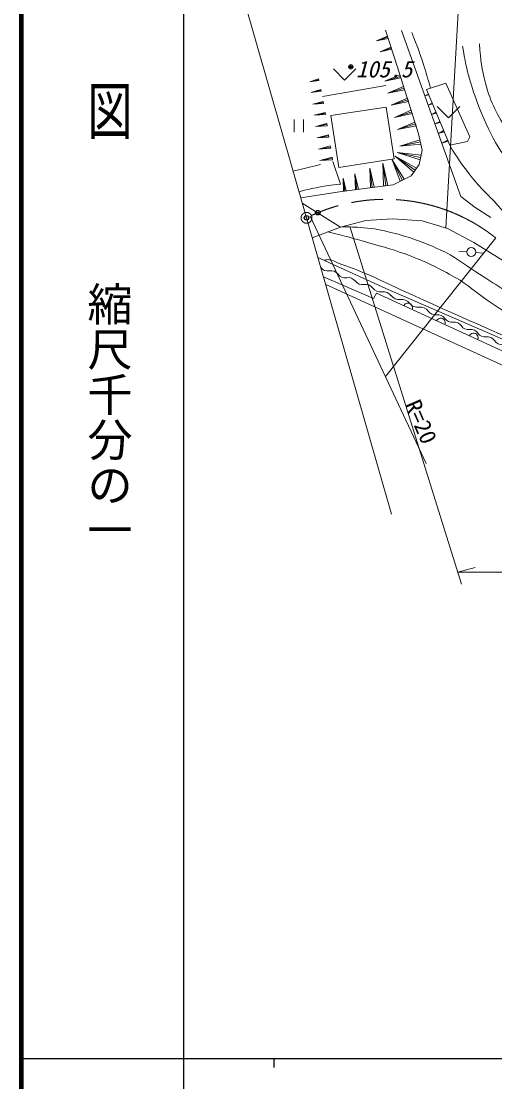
# Model space of a CAD drawing. Units: millimetres, scale not verified. Extents: x 40000 to 680000, y 20000 to 380000.
# Drawn here: x 40000 to 92475, y 202409 to 319808 of the extents above; entities that cross this region are included whole.
import ezdxf
from ezdxf.enums import TextEntityAlignment as Align

# ---------------------------------------------------------------- set-up
doc = ezdxf.new("R2010")
doc.units = ezdxf.units.MM
doc.header["$LTSCALE"] = 1000
doc.header["$PDMODE"] = 32
doc.header["$PDSIZE"] = 500
doc.linetypes.add('CHAIN', pattern=[18.5, 12, -1.5, 3.5, -1.5])
for name, color, linetype, lineweight in [('M-BGD', 7, 'Continuous', 13), ('M-BMK', 2, 'CHAIN', 13), ('M-STR-HTXT', 7, 'Continuous', 13), ('M-STR-STR1', 1, 'Continuous', 13), ('M-TTL', 2, 'Continuous', 140), ('M-TTL-BAND', 7, 'Continuous', 25)]:
    doc.layers.add(name, color=color, linetype=linetype, lineweight=lineweight)
doc.layers.add('M-OTRS', color=6, linetype='Continuous')
doc.styles.add('@ＭＳ ゴシック', font='')
doc.styles.add('ＭＳ ゴシック', font='')
doc.styles.get('@ＭＳ ゴシック').set_extended_font_data('@MS Gothic')
doc.styles.get('ＭＳ ゴシック').set_extended_font_data('MS Gothic')

msp = doc.modelspace()

# ---------------------------------------------------------------- linework, layer by layer
at = {"layer": 'M-BGD'}
for p, q in [((80574, 318150), (79370, 317619)), ((80615, 318025), (79370, 317619)), ((80655, 317901), (79370, 317619)), ((80574, 318150), (80655, 317901)), ((80965, 316950), (79756, 316417)), ((81006, 316825), (79756, 316417)), ((81047, 316700), (79756, 316417)), ((80965, 316950), (81047, 316700)), ((74586, 314549), (75836, 313299)), ((77086, 314549), (75836, 313299)), ((81960, 313877), (80293, 313158)), ((82015, 313704), (80293, 313158)), ((82069, 313532), (80293, 313158)), ((81960, 313877), (82069, 313532)), ((72940, 313427), (71978, 313106)), ((72962, 313329), (71978, 313106)), ((72984, 313231), (71978, 313106)), ((72940, 313427), (72984, 313231)), ((73383, 311473), (80395, 312706)), ((82370, 312587), (80628, 311836)), ((82427, 312407), (80628, 311836)), ((82370, 312587), (82484, 312227)), ((73203, 312267), (72132, 311909)), ((73228, 312157), (72132, 311909)), ((73252, 312048), (72132, 311909)), ((73203, 312267), (73252, 312048)), ((82484, 312227), (80628, 311836)), ((82785, 311280), (80986, 310504)), ((82785, 311280), (82903, 310908)), ((85112, 311746), (84730, 311540)), ((85129, 311706), (84730, 311540)), ((85145, 311666), (84730, 311540)), ((85112, 311746), (85145, 311666)), ((73468, 310934), (72297, 310627)), ((73487, 310815), (72297, 310627)), ((73506, 310696), (72297, 310627)), ((73468, 310934), (73506, 310696)), ((82844, 311094), (80986, 310504)), ((82903, 310908), (80986, 310504)), ((83203, 309961), (81346, 309160)), ((83203, 309961), (83325, 309578)), ((85529, 310749), (85095, 310515)), ((85548, 310704), (85095, 310515)), ((85567, 310659), (85095, 310515)), ((85529, 310749), (85567, 310659)), ((86105, 310359), (87355, 309109)), ((88605, 310359), (87355, 309109)), ((70237, 308918), (70237, 307518)), ((71287, 308918), (71287, 307518)), ((73662, 309712), (72456, 309396)), ((73681, 309590), (72456, 309396)), ((73701, 309467), (72456, 309396)), ((73662, 309712), (73701, 309467)), ((83264, 309770), (81346, 309160)), ((83325, 309578), (81346, 309160)), ((85950, 309741), (85464, 309479)), ((85971, 309691), (85464, 309479)), ((85992, 309640), (85464, 309479)), ((85950, 309741), (85992, 309640)), ((73857, 308483), (72616, 308157)), ((73877, 308357), (72616, 308157)), ((73897, 308231), (72616, 308157)), ((73857, 308483), (73897, 308231)), ((83626, 308631), (81710, 307804)), ((83689, 308433), (81710, 307804)), ((83751, 308235), (81710, 307804)), ((83626, 308631), (83751, 308235)), ((86376, 308723), (85836, 308431)), ((86399, 308667), (85836, 308431)), ((86423, 308610), (85836, 308431)), ((86806, 307693), (86213, 307373)), ((86832, 307631), (86213, 307373)), ((86376, 308723), (86423, 308610)), ((86806, 307693), (86858, 307570)), ((74052, 307247), (72776, 306912)), ((74073, 307117), (72776, 306912)), ((74094, 306987), (72776, 306912)), ((74052, 307247), (74094, 306987)), ((84177, 306668), (81966, 305963)), ((84225, 306442), (81966, 305963)), ((84177, 306668), (84273, 306216)), ((86858, 307570), (86213, 307373)), ((87241, 306653), (86594, 306303)), ((87269, 306585), (86594, 306303)), ((87297, 306518), (86594, 306303)), ((87241, 306653), (87297, 306518)), ((74249, 306003), (72937, 305659)), ((74271, 305870), (72937, 305659)), ((74292, 305737), (72937, 305659)), ((74249, 306003), (74292, 305737)), ((84252, 304730), (81643, 305270)), ((84306, 304991), (81643, 305270)), ((84198, 304470), (81643, 305270)), ((84273, 306216), (81966, 305963)), ((74448, 304753), (73100, 304399)), ((74469, 304616), (73100, 304399)), ((74491, 304479), (73100, 304399)), ((74448, 304753), (74491, 304479)), ((74521, 304291), (75361, 301774)), ((80391, 301605), (80068, 304086)), ((80640, 301637), (80068, 304086)), ((80143, 301572), (80068, 304086)), ((82209, 302195), (81101, 304476)), ((82437, 302306), (81101, 304476)), ((81981, 302084), (81101, 304476)), ((83645, 303304), (81450, 304854)), ((83800, 303524), (81450, 304854)), ((83490, 303085), (81450, 304854)), ((84306, 304991), (84198, 304470)), ((70129, 303206), (73157, 303950)), ((77206, 301184), (76969, 302916)), ((77379, 301208), (76969, 302916)), ((77032, 301160), (76969, 302916)), ((78904, 301410), (78626, 303542)), ((79117, 301438), (78626, 303542)), ((78690, 301383), (78626, 303542)), ((83800, 303524), (83490, 303085)), ((75868, 301001), (75674, 302427)), ((76011, 301021), (75674, 302427)), ((75726, 300982), (75674, 302427)), ((82437, 302306), (81981, 302084)), ((70975, 300262), (74995, 300882)), ((76011, 301021), (75726, 300982)), ((77379, 301208), (77032, 301160)), ((79117, 301438), (78690, 301383)), ((80640, 301637), (80143, 301572)), ((88503, 294358), (89365, 294289)), ((90362, 294209), (91225, 294140))]:
    msp.add_line(p, q, dxfattribs=at)
for points in [[(74995, 300882), (78041, 301298), (81215, 301712), (83203, 302678), (84087, 303930), (84418, 305531), (84031, 307353), (81655, 314838), (80357, 318813)], [(82152, 318786), (88695, 300399), (90310, 299198), (92031, 298078)], [(75379, 297024), (78198, 297737), (81142, 297939), (84437, 297718), (87234, 296853), (90161, 295307), (93860, 293025), (101995, 287264), (106329, 284862), (109355, 283534), (112848, 282471), (116358, 281652), (119425, 281296), (122309, 281161), (127131, 281376), (132680, 282231), (143088, 284274), (146805, 284971), (149812, 285437), (154364, 285682), (157861, 285780), (162364, 285633), (167014, 285204), (195350, 280811)], [(72871, 293663), (80394, 290209), (99719, 281844), (111452, 276626)], [(73491, 291505), (79018, 289098), (79349, 289705), (111802, 274832)], [(73735, 290657), (106013, 275931), (113260, 272370), (120093, 268643), (127133, 264585)]]:
    msp.add_lwpolyline(points, dxfattribs=at)
for points in [[(84904, 312243), (87058, 312961), (89690, 307016), (89432, 306483), (87481, 306078)], [(75182, 303617), (81311, 304556), (80431, 310303), (74302, 309364)]]:
    msp.add_lwpolyline(points, close=True, dxfattribs=at)
for centre, radius in [((76529, 314760), 150), ((76529, 314760), 120), ((76529, 314760), 90), ((76529, 314760), 60), ((76529, 314760), 30), ((76529, 314760), 20), ((89864, 294249), 500)]:
    msp.add_circle(centre, radius, dxfattribs=at)
for centre, radius, start, end in [((73967, 293120), 960, 215.95079, 280.86167), ((74329, 291234), 960, 35.95079, 100.86167), ((75883, 292361), 960, 215.95079, 280.86167), ((76245, 290475), 960, 35.95079, 100.86167), ((77800, 291603), 960, 215.95079, 280.86167), ((78162, 289716), 960, 35.95079, 100.86167), ((79820, 290950), 1106, 217.28349, 277.64691), ((80115, 288757), 1106, 37.28349, 97.64691), ((81875, 290098), 1106, 217.28349, 277.64691), ((82170, 287904), 1106, 37.28349, 97.64691), ((82848, 288101), 500, 335.37727, 155.37727), ((83930, 289245), 1106, 217.28349, 277.64691), ((84225, 287052), 1106, 37.28349, 97.64691), ((85875, 288216), 915, 212.70688, 279.24121), ((86169, 286410), 915, 32.70688, 99.24121), ((86485, 286435), 500, 335.37727, 155.37727), ((87710, 287399), 915, 212.70688, 279.24121), ((88004, 285592), 915, 32.70688, 99.24121), ((89544, 286581), 915, 212.70688, 279.24121), ((89838, 284774), 915, 32.70688, 99.24121), ((90121, 284768), 500, 335.37727, 155.37727), ((91379, 285763), 915, 212.70688, 279.24121), ((91673, 283956), 915, 32.70688, 99.24121), ((93213, 284946), 915, 212.70688, 279.24121)]:
    msp.add_arc(centre, radius, start, end, dxfattribs=at)
for points, knots in [([(83286, 318540), (83933, 316867), (84122, 316411), (84570, 315016), (84897, 313998), (85000, 313653), (85347, 312391)], [0, 0, 0, 0, 1, 1, 1, 2, 2, 2, 2]), ([(88889, 317035), (89461, 313930), (89756, 312820), (90752, 310264), (92120, 306755), (93327, 304909), (95722, 302002), (97732, 299563), (99211, 298485), (101747, 296598), (103530, 295272), (104637, 294673), (106592, 293617), (109093, 292265), (110480, 291456), (113114, 290387), (114835, 289688), (115455, 289455), (117587, 288772)], [0, 0, 0, 0, 1, 1, 1, 2, 2, 2, 3, 3, 3, 4, 4, 4, 5, 5, 5, 6, 6, 6, 6]), ([(90780, 317294), (90906, 315322), (91008, 314607), (91443, 312945), (92036, 310676), (92753, 309509), (93927, 307479), (95193, 305292), (95947, 304044), (97696, 302220), (98958, 300903), (99776, 300263), (101257, 299197), (103691, 297445), (105113, 296524), (107759, 295111), (110235, 293788), (111641, 293050), (114274, 292074), (116847, 291120), (118344, 290694), (121038, 290169), (123938, 289604), (125594, 289344), (128547, 289258), (130997, 289187), (132371, 289391), (134814, 289590), (137505, 289808), (139016, 289923), (141688, 290307), (144035, 290645), (145299, 291147), (147651, 291439), (149303, 291644), (150254, 291943), (151903, 291715), (153541, 291489), (154369, 290943), (155989, 290611), (157036, 290396), (157631, 290306), (158694, 290197), (160231, 290039), (161099, 289878), (162642, 289948), (164244, 290021), (165071, 290666), (166673, 290721), (168449, 290783), (169460, 290637), (171200, 290280), (173358, 289837), (174497, 289302), (176639, 288789), (181674, 287582), (184506, 286933), (189601, 286007), (191568, 285650), (192669, 285433), (194653, 285179), (197331, 284836), (198836, 284673), (201527, 284461), (204326, 284241), (205901, 284226), (208705, 284103), (211206, 283992), (212607, 283891), (215110, 283854), (217946, 283812), (219548, 283636), (222371, 283909), (225265, 284190), (226843, 284665), (229714, 285124), (231115, 285348), (231886, 285609), (233303, 285676), (234932, 285753), (235836, 285420), (237444, 285152), (238763, 284932), (239471, 284654), (240785, 284406), (242727, 284040), (243814, 283795), (245782, 283606), (247575, 283433), (248591, 283531), (250392, 283495), (251244, 283478), (251729, 283584), (252573, 283468), (252837, 283431), (252984, 283390), (253236, 283302), (253602, 283173), (253733, 283069), (254106, 282821)], [0, 0, 0, 0, 1, 1, 1, 2, 2, 2, 3, 3, 3, 4, 4, 4, 5, 5, 5, 6, 6, 6, 7, 7, 7, 8, 8, 8, 9, 9, 9, 10, 10, 10, 11, 11, 11, 12, 12, 12, 13, 13, 13, 14, 14, 14, 15, 15, 15, 16, 16, 16, 17, 17, 17, 18, 18, 18, 19, 19, 19, 20, 20, 20, 21, 21, 21, 22, 22, 22, 23, 23, 23, 24, 24, 24, 25, 25, 25, 26, 26, 26, 27, 27, 27, 28, 28, 28, 29, 29, 29, 30, 30, 30, 31, 31, 31, 32, 32, 32, 33, 33, 33, 33]), ([(87481, 306078), (88419, 304549), (88724, 304086), (89640, 302896), (90772, 301426), (91585, 300753), (92843, 299390), (93813, 298338), (94340, 297732), (95347, 296715), (95535, 296526), (95704, 296475), (95846, 296249), (95961, 296066), (96003, 295948), (96067, 295742), (96135, 295521), (96143, 295427), (96169, 295160)], [0, 0, 0, 0, 1, 1, 1, 2, 2, 2, 3, 3, 3, 4, 4, 4, 5, 5, 5, 6, 6, 6, 6]), ([(70786, 300920), (71813, 301197), (72110, 301274), (72972, 301439), (73897, 301616), (74225, 301650), (75361, 301774)], [0, 0, 0, 0, 1, 1, 1, 2, 2, 2, 2]), ([(75379, 297024), (76563, 297044), (76929, 297036), (77917, 296951), (79174, 296842), (79880, 296720), (81101, 296399), (83241, 295836), (84417, 295401), (86438, 294503), (88085, 293772), (88833, 293032), (90359, 292073), (92793, 290544), (93557, 290033), (96543, 288080)], [0, 0, 0, 0, 1, 1, 1, 2, 2, 2, 3, 3, 3, 4, 4, 4, 5, 5, 5, 5]), ([(73988, 296487), (76101, 295954), (76666, 295807), (78367, 295315), (80265, 294767), (81351, 294515), (83190, 293794), (85165, 293019), (86245, 292497), (88091, 291450), (89608, 290590), (90284, 289839), (91736, 288874), (94280, 287182), (95641, 286119), (98325, 284659), (99669, 283928), (100423, 283508), (101840, 282929), (103960, 282063), (105174, 281636), (107361, 280960), (109311, 280357), (110429, 280109), (112404, 279598), (114175, 279139), (115139, 278727), (116950, 278475), (118824, 278214), (119900, 278366), (121791, 278346), (124170, 278321), (125507, 278270), (127883, 278401), (130934, 278569), (132632, 278813), (135673, 279119), (137141, 279267), (137953, 279485), (139427, 279533), (140365, 279564), (140891, 279488), (141829, 279478), (142810, 279467), (143373, 279637), (144341, 279478), (145558, 279278), (146195, 278966), (147378, 278622), (149668, 277957), (150957, 277601), (153231, 276883), (156112, 275973), (157777, 275595), (160575, 274453), (162923, 273495), (164155, 272764), (166400, 271582), (168287, 270588), (169327, 269997), (171176, 268932), (172789, 268002), (173668, 267438), (175262, 266475), (177705, 264998), (178470, 264525), (181501, 262665)], [0, 0, 0, 0, 1, 1, 1, 2, 2, 2, 3, 3, 3, 4, 4, 4, 5, 5, 5, 6, 6, 6, 7, 7, 7, 8, 8, 8, 9, 9, 9, 10, 10, 10, 11, 11, 11, 12, 12, 12, 13, 13, 13, 14, 14, 14, 15, 15, 15, 16, 16, 16, 17, 17, 17, 18, 18, 18, 19, 19, 19, 20, 20, 20, 21, 21, 21, 22, 22, 22, 22]), ([(73545, 293353), (73801, 293415), (73919, 293426), (74159, 293410), (74528, 293386), (74697, 293200), (75042, 293067), (76402, 292541), (77194, 292319), (78527, 291729), (80149, 291013), (81035, 290560), (82650, 289827), (88146, 287335), (91236, 285963), (96760, 283533), (100907, 281709), (103228, 280682), (107398, 278913), (109206, 278147), (110243, 277775), (112055, 277018), (112985, 276629), (113461, 276289), (114429, 276005), (115583, 275668), (116259, 275582), (117447, 275398), (118682, 275207), (119384, 275157), (120631, 275104), (122384, 275029), (123372, 275018), (125122, 275140), (126851, 275261), (127798, 275526), (129521, 275711), (130854, 275854), (131604, 275916), (132944, 275969), (135847, 276083), (137478, 276017), (140380, 275895), (142613, 275801), (143860, 275622), (146067, 275269), (150340, 274586), (151872, 273877), (156705, 272177)], [0, 0, 0, 0, 1, 1, 1, 2, 2, 2, 3, 3, 3, 4, 4, 4, 5, 5, 5, 6, 6, 6, 7, 7, 7, 8, 8, 8, 9, 9, 9, 10, 10, 10, 11, 11, 11, 12, 12, 12, 13, 13, 13, 14, 14, 14, 15, 15, 15, 16, 16, 16, 16])]:
    msp.add_open_spline(points, degree=3, knots=knots, dxfattribs=at)
msp.add_point((76529, 314760), dxfattribs=at)
at = {"layer": 'M-BMK'}
msp.add_circle((71613, 298041), 600, dxfattribs=at)
msp.add_arc((80349, 280467), 19626, 51.43595, 114.68113, dxfattribs=at)
at = {"layer": 'M-OTRS'}
for p in [(71613, 298041), (71613, 298041), (72858, 298607)]:
    msp.add_point(p, dxfattribs=at)
at = {"layer": 'M-STR-HTXT'}
for p, q in [((81038, 265240), (63433, 326511)), ((87053, 296938), (88441, 321433)), ((72020, 298237), (84861, 270843)), ((76452, 296983), (88789, 257494)), ((92584, 295813), (80349, 280467)), ((88377, 258814), (90309, 259331)), ((88377, 258814), (125096, 258814))]:
    msp.add_line(p, q, dxfattribs=at)
at = {"layer": 'M-STR-STR1'}
for p, q in [((71141, 299685), (75379, 297024)), ((75379, 297024), (72252, 295817))]:
    msp.add_line(p, q, dxfattribs=at)
at = {"layer": 'M-TTL'}
msp.add_line((40000, 380000), (40000, 20000), dxfattribs=at)
at = {"layer": 'M-TTL-BAND'}
for p, q in [((58000, 370000), (58000, 20000)), ((40000, 205000), (579000, 205000)), ((68000, 205000), (68000, 204000))]:
    msp.add_line(p, q, dxfattribs=at)

# ---------------------------------------------------------------- texts
at = {"layer": 'M-BGD', "style": 'ＭＳ ゴシック', "oblique": 15}
msp.add_text('105.5', height=1833, dxfattribs=at).set_placement((80206, 314503), align=Align.MIDDLE_CENTER)
at = {"layer": 'M-STR-HTXT', "style": 'ＭＳ ゴシック'}
msp.add_text('R=20', height=1833, rotation=293.404, dxfattribs=at).set_placement((82963, 274890), align=Align.BOTTOM_CENTER)
at = {"layer": 'M-TTL-BAND', "style": '@ＭＳ ゴシック', "width": 1.4}
msp.add_text('平  面  図', height=3666, rotation=270, dxfattribs=at).set_placement((49777, 306475), align=Align.MIDDLE_RIGHT)
at = {"layer": 'M-TTL-BAND', "style": '@ＭＳ ゴシック'}
msp.add_text('縮尺千分の一', height=3666, rotation=270, dxfattribs=at).set_placement((49777, 261030), align=Align.MIDDLE_RIGHT)

doc.saveas('drawing.dxf')
